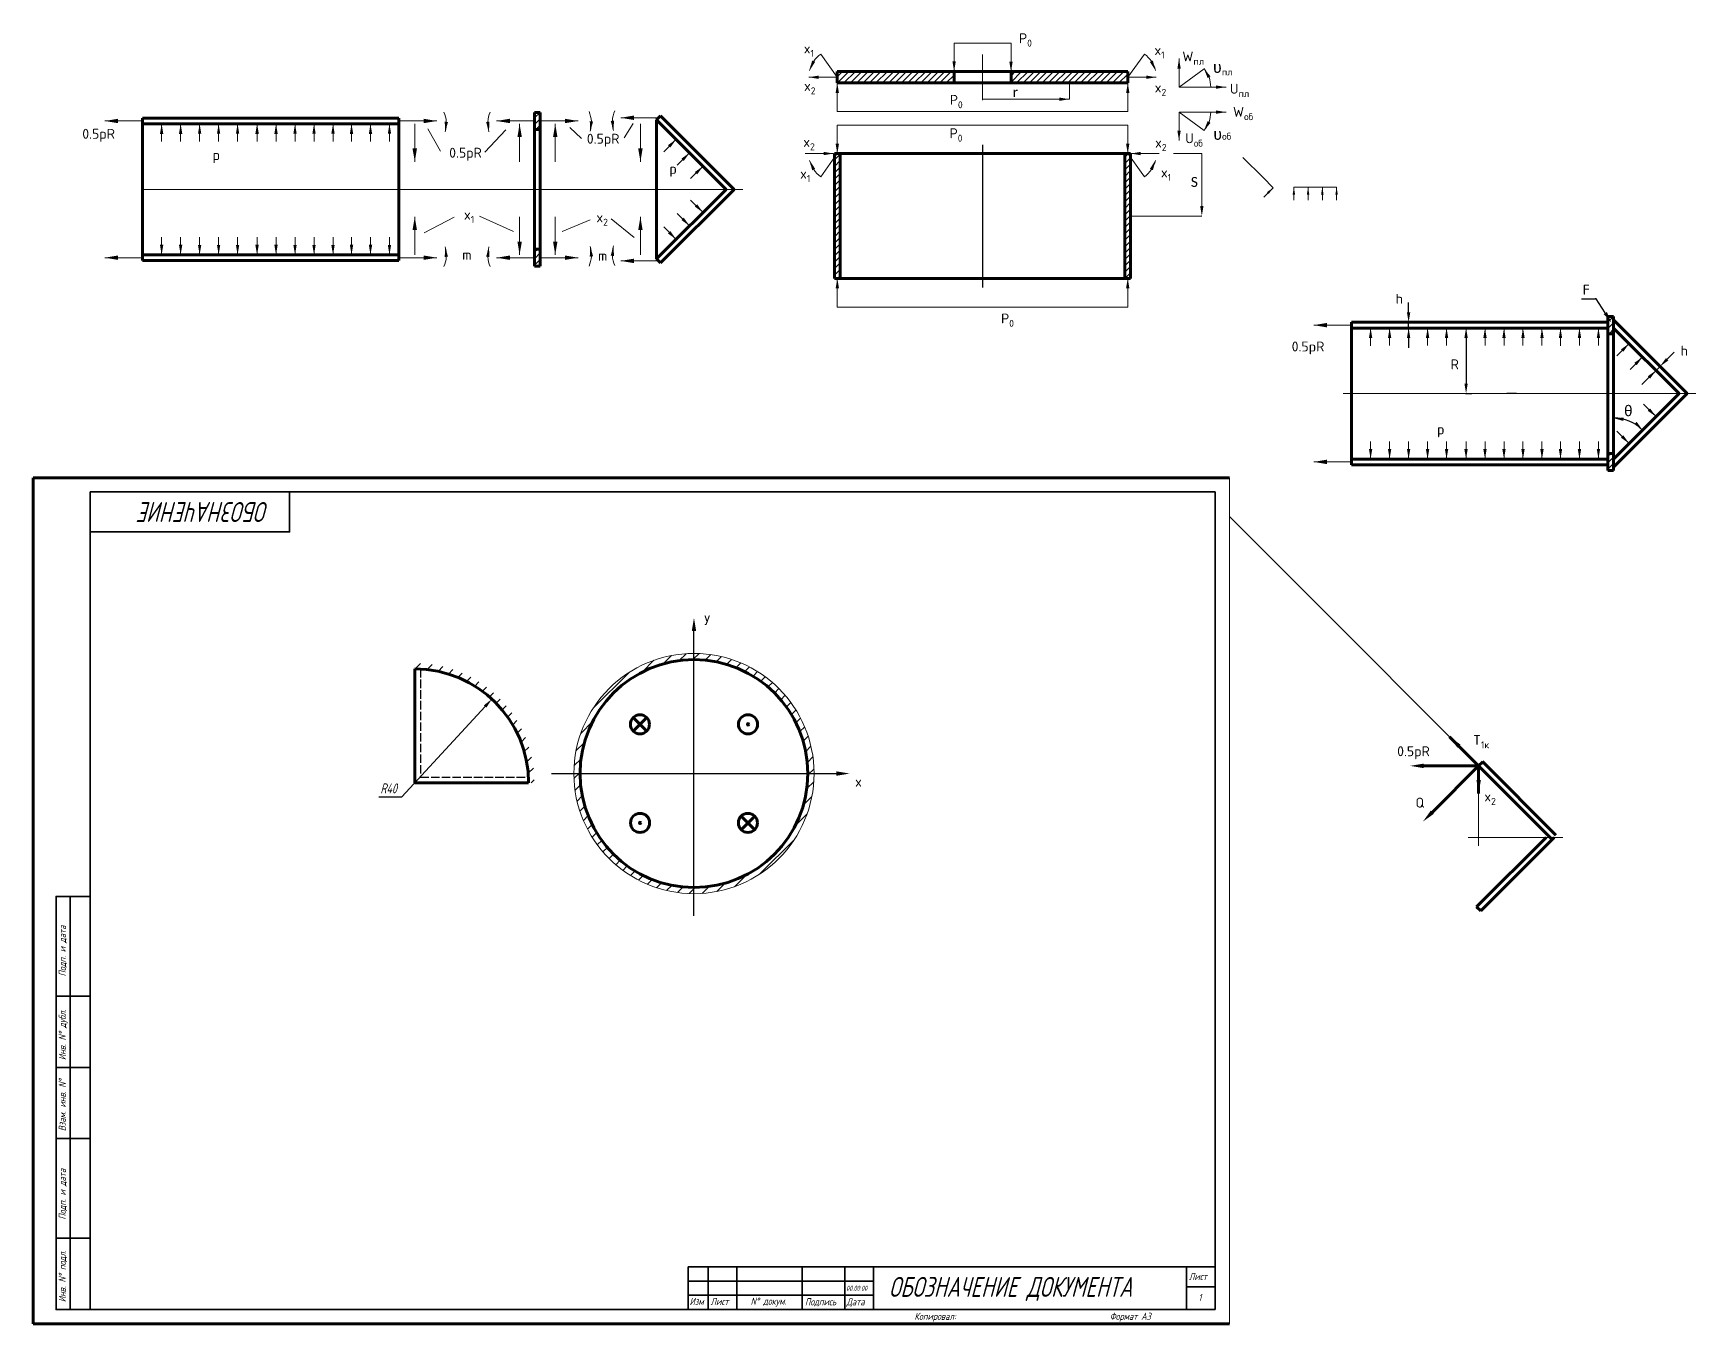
# Model space of a CAD drawing. Header units: millimetres. Extents: x 1868 to 5118, y -759 to 1050.
# Drawn here: x 4534 to 5118, y 572 to 1025 of the extents above; entities that cross this region are included whole.
import ezdxf

# ---------------------------------------------------------------- set-up
doc = ezdxf.new("R2010")
doc.units = ezdxf.units.MM
doc.linetypes.add('AM_ISO02W050x2', pattern=[3.75, 3, -0.75])
for name, color, linetype, lineweight in [('Контурные', 5, 'Continuous', 70), ('Размеры', 76, 'Continuous', 25), ('рамка', 5, 'Continuous', 35), ('текст', 6, 'Continuous', 18), ('тонкие', 1, 'Continuous', 5), ('Штриховка', 6, 'Continuous', 25)]:
    doc.layers.add(name, color=color, linetype=linetype, lineweight=lineweight)
doc.layers.add('лист', color=2, linetype='Continuous', lineweight=0, plot=False)
doc.styles.add("1'8k", font='romans.shx', dxfattribs={"width": 0.7, "oblique": 15, "height": 1.8})
doc.styles.add("2'5k", font='romans.shx', dxfattribs={"width": 0.7, "oblique": 15, "height": 2.5})
doc.styles.add("3'5k", font='romans.shx', dxfattribs={"width": 0.7, "oblique": 15, "height": 3.5})
doc.styles.add('7k', font='romans.shx', dxfattribs={"width": 0.7, "oblique": 15, "height": 7})
doc.styles.add('ГОСТ', font='isocpeur.ttf')
doc.dimstyles.new('Копия STANDARD', dxfattribs={"dimtxt": 3.5, "dimasz": 3.5, "dimexe": 2, "dimexo": 0, "dimgap": 1.2, "dimtad": 1, "dimtoh": 1, "dimdec": 0, "dimzin": 1, "dimtxsty": "3'5k", "dimcen": -3.5, "dimadec": 0, "dimazin": 0, "dimtm": 1e-09, "dimtfac": 1, "dimtdec": 0, "dimtmove": 1, "dimatfit": 3, "dimfxl": 2, "dimtolj": 2, "dimarcsym": 0})

# ---------------------------------------------------------------- blocks, each defined once
blk = doc.blocks.new('*D120')
at = {"layer": 'Defpoints', "color": 0, "transparency": 16777216}
for p in [(4695.22, 791.65), (4668.12, 762.24)]:
    blk.add_point(p, dxfattribs=at)
at = {"layer": 'Размеры', "color": 0, "lineweight": -2, "transparency": 16777216}
for p, q in [((4663.62, 757.36), (4692.85, 789.08)), ((4655.48, 757.36), (4663.62, 757.36))]:
    blk.add_line(p, q, dxfattribs=at)
at = {"layer": 'Размеры', "color": 0, "transparency": 16777216}
blk.add_solid([(4692.42, 789.48), (4693.28, 788.68), (4695.22, 791.65)], dxfattribs=at)
at = {"layer": 'Размеры', "color": 0, "transparency": 16777216, "insert": (4658.95, 760.31), "char_height": 3.5, "attachment_point": 5, "style": "3'5k"}
blk.add_mtext('\\A2;R40', dxfattribs=at)

msp = doc.modelspace()

# ---------------------------------------------------------------- hatches: boundary and pattern name
at = {"layer": 'тонкие'}
h = msp.add_hatch(dxfattribs=at)
h.set_pattern_fill('ANSI31', color=5)
h.paths.add_polyline_path([(4724.01, 765.52, 1), (4808.36, 765.52, 1)])
h.paths.add_polyline_path([(4806.18, 765.52, -1), (4726.18, 765.52, -1)], flags=16)
at = {"layer": 'Штриховка'}
h = msp.add_hatch(dxfattribs=at)
h.set_pattern_fill('ANSI31', color=5, scale=0.5)
h.set_pattern_definition([(45, (0, -10), (-1.122532, 1.122532), [])])
h.paths.add_polyline_path([(4857.5, 1007.96), (4857.5, 1011.96), (4816.5, 1011.96), (4816.5, 1007.96)])
h.paths.add_polyline_path([(4918.5, 1007.96), (4918.5, 1011.96), (4877.5, 1011.96), (4877.5, 1007.96)])
h = msp.add_hatch(dxfattribs=at)
h.set_pattern_fill('ANSI31', color=5, scale=0.5)
h.set_pattern_definition([(45, (34.7463, 235.5825), (-1.12253173, 1.12253173), [])])
h.paths.add_polyline_path([(4712.21, 997.61), (4710.21, 997.61), (4710.21, 991.61), (4712.21, 991.61)])
h.paths.add_polyline_path([(4712.21, 949.61), (4710.21, 949.61), (4710.21, 947.61), (4710.21, 943.61), (4712.21, 943.61)])
h = msp.add_hatch(dxfattribs=at)
h.set_pattern_fill('ANSI31', color=5, scale=0.5)
h.paths.add_polyline_path([(4817.5, 983.18), (4815.5, 983.18), (4815.5, 939.27), (4817.5, 939.27)])
h.paths.add_polyline_path([(4919.5, 983.18), (4917.5, 983.18), (4917.5, 939.27), (4919.5, 939.27)])
h = msp.add_hatch(dxfattribs=at)
h.set_pattern_fill('ANSI31', color=5, scale=0.5)
h.set_pattern_definition([(45, (411.6451, 163.8983), (-1.12253173, 1.12253173), [])])
h.paths.add_polyline_path([(5089.11, 925.93), (5087.11, 925.93), (5087.11, 919.93), (5089.11, 919.93)])
h.paths.add_polyline_path([(5089.11, 877.93), (5087.11, 877.93), (5087.11, 875.93), (5087.11, 871.93), (5089.11, 871.93)])
h = msp.add_hatch(dxfattribs=at)
h.set_pattern_fill('ANSI31', color=5)
h.paths.add_polyline_path([(4668.12, 804.24), (4668.12, 802.24, -0.414214), (4708.12, 762.24), (4710.12, 762.24, 0.414214)])

# ---------------------------------------------------------------- linework, layer by layer
at = {"layer": 'Контурные', "color": 5}
for p, q in [((4816.5, 1011.96), (4857.5, 1011.96)), ((4816.5, 1007.96), (4816.5, 1011.96)), ((4857.5, 1011.96), (4857.5, 1007.96)), ((4857.5, 1011.96), (4877.5, 1011.96)), ((4877.5, 1011.96), (4918.5, 1011.96)), ((4877.5, 1011.96), (4877.5, 1007.96)), ((4918.5, 1007.96), (4918.5, 1011.96)), ((4816.5, 1007.96), (4857.5, 1007.96)), ((4857.5, 1007.96), (4877.5, 1007.96)), ((4877.5, 1007.96), (4918.5, 1007.96)), ((4662.59, 995.61), (4572.59, 995.61)), ((4572.59, 995.61), (4572.59, 945.61)), ((4592.59, 993.61), (4572.59, 993.61)), ((4662.59, 993.61), (4592.59, 993.61)), ((4662.59, 995.61), (4662.59, 945.61)), ((4710.21, 945.61), (4710.21, 997.61)), ((4710.21, 997.61), (4712.21, 997.61)), ((4710.21, 995.61), (4710.21, 943.61)), ((4710.21, 993.61), (4710.21, 991.61)), ((4712.21, 991.61), (4712.21, 997.61)), ((4754.48, 996.44), (4753.07, 995.03)), ((4777.48, 970.61), (4753.07, 995.03)), ((4753.07, 995.03), (4753.07, 946.2)), ((4754.48, 996.44), (4780.31, 970.61)), ((4710.21, 991.61), (4712.21, 991.61)), ((4712.21, 949.61), (4712.21, 991.61)), ((4815.5, 983.18), (4815.5, 939.27)), ((4815.5, 983.18), (4919.5, 983.18)), ((4817.5, 939.27), (4817.5, 983.18)), ((4917.5, 983.18), (4917.5, 939.27)), ((4919.5, 983.18), (4919.5, 939.27)), ((4777.48, 970.61), (4753.07, 946.2)), ((4754.48, 944.79), (4780.31, 970.61)), ((4592.59, 947.61), (4572.59, 947.61)), ((4662.59, 947.61), (4592.59, 947.61)), ((4662.59, 947.61), (4592.59, 947.61)), ((4710.21, 945.61), (4710.21, 950.61)), ((4710.21, 947.61), (4710.21, 949.61)), ((4710.21, 949.61), (4712.21, 949.61)), ((4712.21, 949.61), (4712.21, 943.61)), ((4754.48, 944.79), (4753.07, 946.2)), ((4662.59, 945.61), (4572.59, 945.61)), ((4592.59, 945.61), (4662.59, 945.61)), ((4710.21, 943.61), (4712.21, 943.61)), ((4815.5, 939.27), (4919.5, 939.27)), ((5017.11, 923.93), (4997.11, 923.93)), ((4997.11, 923.93), (4997.11, 873.93)), ((5087.11, 923.93), (5017.11, 923.93)), ((5087.11, 873.93), (5087.11, 925.93)), ((5087.11, 925.93), (5089.11, 925.93)), ((5087.11, 923.93), (5087.11, 871.93)), ((5089.11, 919.93), (5089.11, 925.93)), ((5089.11, 924.76), (5114.94, 898.93)), ((5017.11, 921.93), (4997.11, 921.93)), ((5087.11, 921.93), (5017.11, 921.93)), ((5087.11, 921.93), (5087.11, 919.93)), ((5087.11, 919.93), (5089.11, 919.93)), ((5112.11, 898.93), (5089.11, 921.93)), ((5089.11, 877.93), (5089.11, 919.93)), ((5089.11, 873.1), (5114.94, 898.93)), ((5112.11, 898.93), (5089.11, 875.93)), ((5017.11, 875.93), (4997.11, 875.93)), ((5087.11, 875.93), (5017.11, 875.93)), ((5087.11, 875.93), (5017.11, 875.93)), ((5087.11, 873.93), (5087.11, 878.93)), ((5087.11, 875.93), (5087.11, 877.93)), ((5087.11, 877.93), (5089.11, 877.93)), ((5089.11, 877.93), (5089.11, 871.93)), ((4997.11, 873.93), (5017.11, 873.93)), ((5017.11, 873.93), (5087.11, 873.93)), ((5087.11, 873.93), (5017.11, 873.93)), ((5087.11, 871.93), (5089.11, 871.93)), ((4534.17, 869.37), (4954.17, 869.37)), ((4534.17, 869.37), (4534.17, 572.37)), ((4668.12, 802.24), (4668.12, 762.24)), ((4749.58, 780.43), (4744.83, 785.17)), ((4744.83, 780.43), (4749.58, 785.17)), ((5031.48, 778.45), (5041.71, 768.22)), ((5041.71, 768.22), (5022.38, 768.22)), ((5041.71, 768.22), (5025.45, 751.96)), ((5041.71, 768.22), (5043.12, 769.63)), ((5041.71, 768.22), (5041.71, 758.55)), ((5041.71, 768.22), (5067.54, 742.39)), ((5043.02, 769.73), (5068.85, 743.9)), ((4668.12, 762.24), (4708.12, 762.24)), ((4787.49, 745.82), (4782.75, 750.56)), ((4782.75, 745.82), (4787.49, 750.56)), ((5065.42, 743.1), (5041, 718.69)), ((5042.42, 717.27), (5068.25, 743.1)), ((5042.42, 717.27), (5041, 718.69)), ((4954.17, 572.37), (4534.17, 572.37))]:
    msp.add_line(p, q, dxfattribs=at)
for centre, radius in [((4766.18, 765.52), 40), ((4747.21, 782.8), 3.36), ((4785.16, 782.8), 3.36), ((4785.16, 782.8), 0.238), ((4747.25, 748.19), 3.36), ((4747.25, 748.19), 0.238), ((4785.12, 748.19), 3.36)]:
    msp.add_circle(centre, radius, dxfattribs=at)
for centre in [(4668.12, 762.24), (4766.18, 765.52)]:
    msp.add_arc(centre, 40, 0, 90, dxfattribs=at)
at = {"layer": 'лист'}
msp.add_lwpolyline([(4954.17, 572.37), (4954.17, 869.37), (4954.17, 869.37), (4954.17, 572.37)], close=True, dxfattribs=at)
at = {"layer": 'Размеры', "color": 5}
for p, q in [((4592.59, 995.61), (4590.59, 995.61)), ((4592.59, 993.61), (4590.59, 993.61)), ((4602.41, 995.61), (4599.74, 995.61)), ((4602.41, 993.61), (4599.74, 993.61)), ((4612.59, 993.61), (4614.78, 993.61)), ((4630.42, 993.61), (4627.1, 993.61)), ((4770.77, 980.15), (4769.36, 981.57)), ((4769.36, 978.74), (4767.94, 980.15)), ((5017.11, 927.43), (5017.11, 930.93)), ((5017.11, 923.93), (5015.11, 923.93)), ((5017.11, 921.93), (5017.11, 923.93)), ((5017.11, 921.93), (5017.11, 923.93)), ((5026.93, 923.93), (5024.26, 923.93)), ((5017.11, 921.93), (5015.11, 921.93)), ((5017.11, 918.43), (5017.11, 914.93)), ((5026.93, 921.93), (5024.26, 921.93)), ((5037.11, 921.93), (5039.3, 921.93)), ((5037.3, 918.43), (5037.3, 902.43)), ((5054.94, 921.93), (5051.62, 921.93)), ((5107.88, 910.94), (5110.35, 913.42)), ((5103.99, 907.05), (5102.57, 908.47)), ((5105.4, 908.47), (5103.99, 909.88)), ((5103.99, 907.05), (5105.4, 908.47)), ((5103.99, 907.05), (5105.4, 908.47)), ((5101.51, 904.58), (5099.04, 902.1)), ((5037.11, 898.93), (5039.3, 898.93)), ((5054.94, 898.93), (5051.62, 898.93))]:
    msp.add_line(p, q, dxfattribs=at)
at = {"layer": 'Размеры', "color": 5, "linetype": 'ByBlock', "lineweight": -2}
msp.add_line((5083.01, 932.19), (5082.65, 932.19), dxfattribs=at)
for points in [[(5077.84, 932.19), (5082.65, 932.19)], [(5086.17, 927.2), (5083.01, 932.19)]]:
    msp.add_lwpolyline(points, dxfattribs=at)
at = {"layer": 'Размеры', "color": 5}
msp.add_arc((5089.11, 875.93), 14.37, 45, 90, dxfattribs=at)
for points in [[(4592.01, 990.11), (4593.18, 990.11), (4592.59, 993.61)], [(4612.2, 990.11), (4613.37, 990.11), (4612.78, 993.61)], [(4766.47, 976.68), (4767.3, 975.85), (4769.36, 978.74)], [(5016.53, 927.43), (5017.69, 927.43), (5017.11, 923.93)], [(5086.73, 927.56), (5088.31, 923.82), (5085.6, 926.85)], [(5016.53, 918.43), (5017.69, 918.43), (5017.11, 921.93)], [(5036.72, 918.43), (5037.88, 918.43), (5037.3, 921.93)], [(5107.46, 911.35), (5108.29, 910.53), (5105.4, 908.47)], [(5101.1, 904.99), (5101.92, 904.17), (5103.99, 907.05)], [(5036.72, 902.43), (5037.88, 902.43), (5037.3, 898.93)], [(5092.66, 890.45), (5092.51, 889.3), (5089.11, 890.3)]]:
    msp.add_solid(points, dxfattribs=at)
at = {"layer": 'рамка'}
for p, q in [((4949.17, 864.37), (4554.17, 864.37)), ((4554.17, 577.37), (4554.17, 864.37)), ((4949.17, 577.37), (4949.17, 864.37)), ((4554.17, 632.37), (4554.17, 577.37)), ((4949.17, 592.37), (4764.17, 592.37)), ((4764.17, 592.37), (4764.17, 577.37)), ((4771.17, 577.37), (4771.17, 592.37)), ((4781.17, 577.37), (4781.17, 592.37)), ((4804.17, 577.37), (4804.17, 592.37)), ((4819.17, 577.37), (4819.17, 592.37)), ((4939.17, 577.37), (4939.17, 592.37)), ((4949.17, 592.37), (4949.17, 577.37)), ((4829.17, 587.37), (4764.17, 587.37)), ((4939.17, 585.37), (4949.17, 585.37)), ((4829.17, 582.37), (4764.17, 582.37)), ((4949.17, 577.37), (4554.17, 577.37)), ((4764.17, 577.37), (4949.17, 577.37)), ((4949.17, 577.37), (4764.17, 577.37))]:
    msp.add_line(p, q, dxfattribs=at)
for points in [[(4554.17, 850.37), (4624.17, 850.37), (4624.17, 864.37), (4554.17, 864.37)], [(4547.17, 687.37), (4542.17, 687.37), (4542.17, 722.37), (4547.17, 722.37)], [(4554.17, 687.37), (4547.17, 687.37), (4547.17, 722.37), (4554.17, 722.37)], [(4547.17, 662.37), (4542.17, 662.37), (4542.17, 687.37), (4547.17, 687.37)], [(4554.17, 662.37), (4547.17, 662.37), (4547.17, 687.37), (4554.17, 687.37)], [(4547.17, 637.37), (4542.17, 637.37), (4542.17, 662.37), (4547.17, 662.37)], [(4554.17, 637.37), (4547.17, 637.37), (4547.17, 662.37), (4554.17, 662.37)], [(4547.17, 602.37), (4542.17, 602.37), (4542.17, 637.37), (4547.17, 637.37)], [(4554.17, 602.37), (4547.17, 602.37), (4547.17, 637.37), (4554.17, 637.37)], [(4547.17, 577.37), (4542.17, 577.37), (4542.17, 602.37), (4547.17, 602.37)], [(4554.17, 577.37), (4547.17, 577.37), (4547.17, 602.37), (4554.17, 602.37)], [(4939.17, 577.37), (4829.17, 577.37), (4829.17, 592.37), (4939.17, 592.37)]]:
    msp.add_lwpolyline(points, close=True, dxfattribs=at)
at = {"layer": 'тонкие', "color": 5}
for p, q in [((4857.5, 1021.96), (4857.5, 1011.96)), ((4857.5, 1021.96), (4877.5, 1021.96)), ((4877.5, 1021.96), (4877.5, 1011.96)), ((4816.5, 1009.96), (4810.68, 1018.09)), ((4867.5, 1001.96), (4867.5, 1017.96)), ((4918.5, 1009.96), (4924.32, 1018.09)), ((4936.5, 1006.5), (4936.5, 1016.5)), ((4816.5, 1009.96), (4806.5, 1009.96)), ((4918.5, 1009.96), (4928.5, 1009.96)), ((4936.5, 1006.5), (4945.32, 1012.93)), ((4816.5, 997.96), (4816.5, 1007.96)), ((4898, 1007.96), (4898, 1002.24)), ((4918.5, 997.96), (4918.5, 1007.96)), ((4936.5, 1006.5), (4953, 1006.5)), ((4898, 1002.24), (4867.5, 1002.24)), ((4572.59, 994.61), (4559.26, 994.61)), ((4572.59, 995.61), (4572.59, 993.61)), ((4572.59, 993.61), (4572.59, 947.61)), ((4572.59, 993.61), (4585.93, 993.61)), ((4579.26, 987.41), (4579.26, 993.61)), ((4585.93, 993.61), (4599.26, 993.61)), ((4585.93, 987.42), (4585.93, 993.61)), ((4592.59, 987.46), (4592.59, 993.61)), ((4599.26, 993.61), (4612.59, 993.61)), ((4599.26, 987.46), (4599.26, 993.61)), ((4599.26, 993.61), (4612.59, 993.61)), ((4605.93, 987.46), (4605.93, 993.61)), ((4606.09, 993.61), (4619.43, 993.61)), ((4612.59, 993.61), (4625.93, 993.61)), ((4612.76, 987.41), (4612.76, 993.61)), ((4619.43, 987.42), (4619.43, 993.61)), ((4625.93, 993.61), (4639.26, 993.61)), ((4625.93, 993.61), (4639.26, 993.61)), ((4626.09, 987.46), (4626.09, 993.61)), ((4632.76, 987.46), (4632.76, 993.61)), ((4639.26, 993.61), (4652.59, 993.61)), ((4639.26, 993.61), (4652.59, 993.61)), ((4639.43, 987.46), (4639.43, 993.61)), ((4645.93, 987.41), (4645.93, 993.61)), ((4652.59, 987.42), (4652.59, 993.61)), ((4659.26, 987.46), (4659.26, 993.61)), ((4662.59, 994.61), (4675.93, 994.61)), ((4668.14, 993.61), (4668.14, 980.28)), ((4710.21, 994.61), (4696.88, 994.61)), ((4704.95, 980.28), (4704.95, 993.61)), ((4712.21, 994.61), (4725.55, 994.61)), ((4717.47, 980.28), (4717.47, 993.61)), ((4753.78, 995.73), (4740.44, 995.73)), ((4741.68, 988.74), (4744.77, 993.68)), ((4747.38, 993.61), (4747.38, 980.28)), ((4816.5, 997.96), (4918.5, 997.96)), ((4816.5, 993.18), (4816.5, 983.18)), ((4918.5, 993.18), (4816.5, 993.18)), ((4918.5, 993.18), (4918.5, 983.18)), ((4936.5, 997.73), (4953, 997.73)), ((4936.5, 997.73), (4936.5, 987.73)), ((4936.5, 997.73), (4945.32, 991.3)), ((4677.19, 984), (4672.76, 991.82)), ((4692.74, 983.69), (4700.06, 991.52)), ((4722.62, 992.34), (4726.74, 988.43)), ((4755.58, 983.81), (4759.93, 988.17)), ((4760.29, 979.1), (4764.64, 983.45)), ((4805.17, 983.18), (4815.17, 983.18)), ((4816.5, 983.18), (4810.68, 975.05)), ((4918.5, 983.18), (4924.32, 975.05)), ((4929.5, 983.18), (4919.5, 983.18)), ((4934.5, 983.18), (4944.5, 983.18)), ((4944.5, 983.18), (4942.5, 983.18)), ((4944.5, 983.18), (4944.5, 964.73)), ((4966.02, 974.72), (4958.95, 981.79)), ((4765, 974.38), (4769.36, 978.74)), ((4783.31, 970.61), (4572.59, 970.61)), ((4969.56, 971.18), (4966.02, 974.72)), ((4966.29, 967.92), (4969.56, 971.18)), ((4976.82, 966.77), (4976.82, 971.39)), ((4986.82, 971.39), (4976.82, 971.39)), ((4981.82, 966.77), (4981.82, 971.39)), ((4986.82, 966.77), (4986.82, 971.39)), ((4991.82, 971.39), (4986.82, 971.39)), ((4991.82, 966.77), (4991.82, 971.39)), ((4765, 966.84), (4769.36, 962.49)), ((4668.14, 947.61), (4668.14, 960.95)), ((4682.03, 960.84), (4671.42, 955.38)), ((4690.89, 961.25), (4702.84, 955.79)), ((4704.95, 960.95), (4704.95, 947.61)), ((4717.47, 960.95), (4717.47, 947.61)), ((4729.73, 959.91), (4719.94, 955.79)), ((4737.14, 960.22), (4745.18, 953.73)), ((4747.38, 947.61), (4747.38, 960.95)), ((4755.58, 957.42), (4759.93, 953.06)), ((4760.29, 962.13), (4764.64, 957.78)), ((4919.5, 961.23), (4944.5, 961.23)), ((4944.5, 961.23), (4942.5, 961.23)), ((4579.26, 953.81), (4579.26, 947.61)), ((4585.93, 953.8), (4585.93, 947.61)), ((4592.59, 953.77), (4592.59, 947.61)), ((4599.26, 953.77), (4599.26, 947.61)), ((4605.93, 953.77), (4605.93, 947.61)), ((4612.76, 953.81), (4612.76, 947.61)), ((4619.43, 953.8), (4619.43, 947.61)), ((4626.09, 953.77), (4626.09, 947.61)), ((4632.76, 953.77), (4632.76, 947.61)), ((4639.43, 953.77), (4639.43, 947.61)), ((4645.93, 953.81), (4645.93, 947.61)), ((4652.59, 953.8), (4652.59, 947.61)), ((4659.26, 953.77), (4659.26, 947.61)), ((4572.59, 946.61), (4559.26, 946.61)), ((4572.59, 947.61), (4572.59, 945.61)), ((4662.59, 946.61), (4675.93, 946.61)), ((4710.21, 946.61), (4696.88, 946.61)), ((4712.21, 946.61), (4725.55, 946.61)), ((4753.78, 945.49), (4740.44, 945.49)), ((4816.5, 929.27), (4816.5, 939.27)), ((4918.5, 929.27), (4918.5, 939.27)), ((4918.5, 929.27), (4816.5, 929.27)), ((4997.11, 922.93), (4983.78, 922.93)), ((4997.11, 923.93), (4997.11, 921.93)), ((4997.11, 921.93), (4997.11, 875.93)), ((4997.11, 921.93), (5010.44, 921.93)), ((5003.78, 915.73), (5003.78, 921.93)), ((5010.44, 921.93), (5023.78, 921.93)), ((5010.44, 915.74), (5010.44, 921.93)), ((5017.11, 915.77), (5017.11, 921.93)), ((5023.78, 921.93), (5037.11, 921.93)), ((5023.78, 915.77), (5023.78, 921.93)), ((5023.78, 921.93), (5037.11, 921.93)), ((5030.44, 915.77), (5030.44, 921.93)), ((5030.61, 921.93), (5043.94, 921.93)), ((5037.11, 921.93), (5050.44, 921.93)), ((5037.28, 915.73), (5037.28, 921.93)), ((5043.94, 915.74), (5043.94, 921.93)), ((5050.44, 921.93), (5063.78, 921.93)), ((5050.44, 921.93), (5063.78, 921.93)), ((5050.61, 915.77), (5050.61, 921.93)), ((5057.28, 915.77), (5057.28, 921.93)), ((5063.78, 921.93), (5077.11, 921.93)), ((5063.78, 921.93), (5077.11, 921.93)), ((5063.94, 915.77), (5063.94, 921.93)), ((5070.44, 915.73), (5070.44, 921.93)), ((5077.11, 915.74), (5077.11, 921.93)), ((5083.78, 915.77), (5083.78, 921.93)), ((5089.11, 921.93), (5090.05, 920.99)), ((5090.2, 912.13), (5094.56, 916.48)), ((5094.92, 907.41), (5099.27, 911.77)), ((5099.63, 902.7), (5103.99, 907.05)), ((5117.94, 898.93), (4994.11, 898.93)), ((5099.63, 895.16), (5103.99, 890.81)), ((5003.78, 882.13), (5003.78, 875.93)), ((5010.44, 882.12), (5010.44, 875.93)), ((5017.11, 882.09), (5017.11, 875.93)), ((5023.78, 882.09), (5023.78, 875.93)), ((5030.44, 882.09), (5030.44, 875.93)), ((5037.28, 882.13), (5037.28, 875.93)), ((5043.94, 882.12), (5043.94, 875.93)), ((5050.61, 882.09), (5050.61, 875.93)), ((5057.28, 882.09), (5057.28, 875.93)), ((5063.94, 882.09), (5063.94, 875.93)), ((5070.44, 882.13), (5070.44, 875.93)), ((5077.11, 882.12), (5077.11, 875.93)), ((5083.78, 882.09), (5083.78, 875.93)), ((5090.2, 885.73), (5094.56, 881.38)), ((4997.11, 875.93), (4997.11, 873.93)), ((4997.11, 874.93), (4983.78, 874.93)), ((4954.17, 855.76), (5067.54, 742.39)), ((5041.71, 758.55), (5041.71, 740.11)), ((5071.25, 743.1), (5038, 743.1))]:
    msp.add_line(p, q, dxfattribs=at)
msp.add_circle((4766.18, 765.52), 42.18, dxfattribs=at)
for centre, start, end in [((4816.5, 1009.96), 125.60952, 166.05966), ((4918.5, 1009.96), 13.94034, 54.39048), ((4937.63, 1006.53), 359.81663, 40.26677), ((4669.23, 993.71), 343.32839, 23.77853), ((4703.78, 993.71), 156.22147, 196.67161), ((4720.17, 993.88), 343.32839, 23.77853), ((4747.51, 994.09), 156.22147, 196.67161), ((4937.63, 997.69), 319.73323, 0.18337), ((4816.5, 983.18), 193.94034, 234.39048), ((4918.5, 983.18), 305.60952, 346.05966), ((4669.23, 947.51), 336.22147, 16.67161), ((4703.78, 947.51), 163.32839, 203.77853), ((4720.17, 947.68), 336.22147, 16.67161), ((4747.51, 947.89), 163.32839, 203.77853)]:
    msp.add_arc(centre, 10, start, end, dxfattribs=at)
for points in [[(4807.66, 1015.81), (4808.73, 1015.34), (4806.79, 1012.37)], [(4927.33, 1015.81), (4926.27, 1015.34), (4928.2, 1012.37)], [(4937.09, 1013), (4935.92, 1013), (4936.5, 1016.5)], [(4810, 1009.38), (4810, 1010.55), (4806.5, 1009.96)], [(4858.1, 1015.56), (4856.93, 1015.56), (4857.52, 1012.06)], [(4876.91, 1015.46), (4878.08, 1015.46), (4877.5, 1011.96)], [(4925, 1010.55), (4925, 1009.38), (4928.5, 1009.96)], [(4947.55, 1010.28), (4946.54, 1009.69), (4945.26, 1013)], [(4815.92, 1004.46), (4817.08, 1004.46), (4816.5, 1007.96)], [(4919.08, 1004.46), (4917.92, 1004.46), (4918.5, 1007.96)], [(4949.5, 1007.08), (4949.5, 1005.92), (4953, 1006.5)], [(4894.5, 1001.66), (4894.5, 1002.83), (4898, 1002.24)], [(4949.5, 998.31), (4949.5, 997.14), (4953, 997.73)], [(4563.93, 993.84), (4563.93, 995.39), (4559.26, 994.61)], [(4579.85, 990.09), (4578.67, 990.09), (4579.26, 993.61)], [(4586.51, 990.09), (4585.34, 990.09), (4585.93, 993.61)], [(4593.18, 990.11), (4592.01, 990.11), (4592.59, 993.61)], [(4599.84, 990.11), (4598.68, 990.11), (4599.26, 993.61)], [(4606.51, 990.11), (4605.34, 990.11), (4605.93, 993.61)], [(4613.35, 990.09), (4612.17, 990.09), (4612.76, 993.61)], [(4620.01, 990.09), (4618.84, 990.09), (4619.43, 993.61)], [(4626.68, 990.11), (4625.51, 990.11), (4626.09, 993.61)], [(4633.34, 990.11), (4632.18, 990.11), (4632.76, 993.61)], [(4640.01, 990.11), (4638.84, 990.11), (4639.43, 993.61)], [(4646.51, 990.09), (4645.34, 990.09), (4645.93, 993.61)], [(4653.18, 990.09), (4652.01, 990.09), (4652.59, 993.61)], [(4659.84, 990.11), (4658.68, 990.11), (4659.26, 993.61)], [(4671.26, 993.84), (4671.26, 995.39), (4675.93, 994.61)], [(4679.81, 994.25), (4678.66, 994.39), (4678.81, 990.84)], [(4693.19, 994.25), (4694.35, 994.39), (4694.2, 990.84)], [(4701.55, 993.84), (4701.55, 995.39), (4696.88, 994.61)], [(4705.73, 988.95), (4704.18, 988.95), (4704.95, 993.61)], [(4716.69, 988.95), (4718.25, 988.95), (4717.47, 993.61)], [(4720.88, 993.84), (4720.88, 995.39), (4725.55, 994.61)], [(4730.75, 994.41), (4729.59, 994.55), (4729.75, 991.01)], [(4736.93, 994.62), (4738.09, 994.76), (4737.93, 991.22)], [(4745.11, 994.96), (4745.11, 996.51), (4740.44, 995.73)], [(4947.55, 993.95), (4946.54, 994.54), (4945.26, 991.23)], [(4757.87, 985.28), (4757.04, 986.1), (4759.93, 988.17)], [(4817.1, 986.59), (4815.93, 986.59), (4816.51, 983.09)], [(4917.9, 986.6), (4919.07, 986.6), (4918.48, 983.1)], [(4937.09, 991.23), (4935.92, 991.23), (4936.5, 987.73)], [(4667.36, 984.95), (4668.92, 984.95), (4668.14, 980.28)], [(4746.6, 984.95), (4748.16, 984.95), (4747.38, 980.28)], [(4762.58, 980.56), (4761.76, 981.39), (4764.64, 983.45)], [(4807.66, 977.33), (4808.73, 977.8), (4806.79, 980.77)], [(4811.67, 983.76), (4811.67, 982.6), (4815.17, 983.18)], [(4923, 982.6), (4923, 983.76), (4919.5, 983.18)], [(4927.33, 977.33), (4926.26, 977.8), (4928.2, 980.77)], [(4767.3, 975.85), (4766.47, 976.68), (4769.36, 978.74)], [(4968.01, 969.02), (4967.39, 969.63), (4969.56, 971.18)], [(4977.26, 968.76), (4976.38, 968.76), (4976.82, 971.39)], [(4982.26, 968.76), (4981.38, 968.76), (4981.82, 971.39)], [(4987.26, 968.76), (4986.38, 968.76), (4986.82, 971.39)], [(4992.26, 968.76), (4991.38, 968.76), (4991.82, 971.39)], [(4767.3, 965.38), (4766.47, 964.55), (4769.36, 962.49)], [(4943.92, 964.73), (4945.08, 964.73), (4944.5, 961.23)], [(4668.92, 956.28), (4667.36, 956.28), (4668.14, 960.95)], [(4748.16, 956.28), (4746.6, 956.28), (4747.38, 960.95)], [(4762.58, 960.66), (4761.76, 959.84), (4764.64, 957.78)], [(4704.18, 952.28), (4705.73, 952.28), (4704.95, 947.61)], [(4718.25, 952.28), (4716.69, 952.28), (4717.47, 947.61)], [(4757.87, 955.95), (4757.04, 955.12), (4759.93, 953.06)], [(4563.93, 945.84), (4563.93, 947.39), (4559.26, 946.61)], [(4579.85, 951.14), (4578.67, 951.14), (4579.26, 947.61)], [(4586.51, 951.13), (4585.34, 951.13), (4585.93, 947.61)], [(4593.18, 951.11), (4592.01, 951.11), (4592.59, 947.61)], [(4599.84, 951.11), (4598.68, 951.11), (4599.26, 947.61)], [(4606.51, 951.11), (4605.34, 951.11), (4605.93, 947.61)], [(4613.35, 951.14), (4612.17, 951.14), (4612.76, 947.61)], [(4620.01, 951.13), (4618.84, 951.13), (4619.43, 947.61)], [(4626.68, 951.11), (4625.51, 951.11), (4626.09, 947.61)], [(4633.34, 951.11), (4632.18, 951.11), (4632.76, 947.61)], [(4640.01, 951.11), (4638.84, 951.11), (4639.43, 947.61)], [(4646.51, 951.14), (4645.34, 951.14), (4645.93, 947.61)], [(4653.18, 951.13), (4652.01, 951.13), (4652.59, 947.61)], [(4659.84, 951.11), (4658.68, 951.11), (4659.26, 947.61)], [(4671.26, 945.84), (4671.26, 947.39), (4675.93, 946.61)], [(4679.81, 946.98), (4678.66, 946.84), (4678.81, 950.38)], [(4693.19, 946.98), (4694.35, 946.84), (4694.2, 950.38)], [(4701.55, 945.84), (4701.55, 947.39), (4696.88, 946.61)], [(4720.88, 945.84), (4720.88, 947.39), (4725.55, 946.61)], [(4730.75, 947.14), (4729.59, 947), (4729.75, 950.55)], [(4736.93, 947.35), (4738.09, 947.21), (4737.93, 950.76)], [(4745.11, 944.71), (4745.11, 946.27), (4740.44, 945.49)], [(4817.1, 935.87), (4815.93, 935.87), (4816.51, 939.37)], [(4917.9, 935.85), (4919.07, 935.85), (4918.48, 939.35)], [(4988.44, 922.15), (4988.44, 923.71), (4983.78, 922.93)], [(5004.36, 918.41), (5003.19, 918.41), (5003.78, 921.93)], [(5011.03, 918.41), (5009.86, 918.41), (5010.44, 921.93)], [(5017.69, 918.43), (5016.53, 918.43), (5017.11, 921.93)], [(5024.36, 918.43), (5023.19, 918.43), (5023.78, 921.93)], [(5031.03, 918.43), (5029.86, 918.43), (5030.44, 921.93)], [(5037.86, 918.41), (5036.69, 918.41), (5037.28, 921.93)], [(5044.53, 918.41), (5043.36, 918.41), (5043.94, 921.93)], [(5051.19, 918.43), (5050.03, 918.43), (5050.61, 921.93)], [(5057.86, 918.43), (5056.69, 918.43), (5057.28, 921.93)], [(5064.53, 918.43), (5063.36, 918.43), (5063.94, 921.93)], [(5071.03, 918.41), (5069.86, 918.41), (5070.44, 921.93)], [(5077.7, 918.41), (5076.52, 918.41), (5077.11, 921.93)], [(5084.36, 918.43), (5083.19, 918.43), (5083.78, 921.93)], [(5092.5, 913.59), (5091.67, 914.42), (5094.56, 916.48)], [(5097.21, 908.88), (5096.39, 909.7), (5099.27, 911.77)], [(5101.92, 904.17), (5101.1, 904.99), (5103.99, 907.05)], [(5101.92, 893.69), (5101.1, 892.87), (5103.99, 890.81)], [(5097.21, 888.98), (5096.39, 888.15), (5099.27, 886.09)], [(5092.5, 884.26), (5091.67, 883.44), (5094.56, 881.38)], [(4988.44, 874.15), (4988.44, 875.71), (4983.78, 874.93)], [(5004.36, 879.45), (5003.19, 879.45), (5003.78, 875.93)], [(5011.03, 879.45), (5009.86, 879.45), (5010.44, 875.93)], [(5017.69, 879.43), (5016.53, 879.43), (5017.11, 875.93)], [(5024.36, 879.43), (5023.19, 879.43), (5023.78, 875.93)], [(5031.03, 879.43), (5029.86, 879.43), (5030.44, 875.93)], [(5037.86, 879.45), (5036.69, 879.45), (5037.28, 875.93)], [(5044.53, 879.45), (5043.36, 879.45), (5043.94, 875.93)], [(5051.19, 879.43), (5050.03, 879.43), (5050.61, 875.93)], [(5057.86, 879.43), (5056.69, 879.43), (5057.28, 875.93)], [(5064.53, 879.43), (5063.36, 879.43), (5063.94, 875.93)], [(5071.03, 879.45), (5069.86, 879.45), (5070.44, 875.93)], [(5077.7, 879.45), (5076.52, 879.45), (5077.11, 875.93)], [(5084.36, 879.43), (5083.19, 879.43), (5083.78, 875.93)], [(4766.96, 815.52), (4765.41, 815.52), (4766.18, 820.18)], [(5035.33, 775.7), (5034.23, 774.6), (5031.48, 778.45)], [(4816.18, 764.74), (4816.18, 766.29), (4820.85, 765.52)], [(5022.38, 769), (5022.38, 767.44), (5017.71, 768.22)], [(5042.49, 763.22), (5040.93, 763.22), (5041.71, 758.55)], [(5024.9, 752.51), (5026, 751.41), (5022.15, 748.66)]]:
    msp.add_solid(points, dxfattribs=at)
at = {"layer": 'Штриховка', "color": 5}
for p, q in [((4867.5, 986.18), (4867.5, 936.18)), ((4766.09, 715.52), (4766.18, 815.52)), ((4668.12, 802.24), (4670.12, 802.24)), ((4766.18, 805.52), (4768.18, 805.52)), ((4716.18, 765.52), (4816.18, 765.52)), ((4668.12, 762.24), (4668.12, 764.24))]:
    msp.add_line(p, q, dxfattribs=at)
at = {"layer": 'Штриховка', "color": 5, "linetype": 'AM_ISO02W050x2'}
for p, q in [((4670.12, 802.24), (4670.12, 764.24)), ((4670.12, 764.24), (4708.07, 764.24))]:
    msp.add_line(p, q, dxfattribs=at)

# ---------------------------------------------------------------- texts
at = {"layer": 'текст', "oblique": 15, "width": 0.7}
for s, height, rotation, style, p in [('ОБОЗНАЧЕНИЕ', 7, 180, '7k', (4616.98, 860.84)), ('Подп. и дата', 2.5, 90, "2'5k", (4545.63, 694.31)), ('Инв. N%%D дубл.', 2.5, 90, "2'5k", (4545.63, 664.92)), ('Взам. инв. N%%D', 2.5, 90, "2'5k", (4545.63, 639.95)), ('Подп. и дата', 2.5, 90, "2'5k", (4545.63, 608.93)), ('Инв. N%%D подл.', 2.5, 90, "2'5k", (4545.63, 579.94))]:
    msp.add_text(s, height=height, rotation=rotation, dxfattribs=dict(at, style=style)).set_placement(p)
for s, height, style, p in [(' Лист   ', 2.5, "2'5k", (4938.64, 587.73)), ('00.00.00', 1.8, "1'8k", (4819.62, 583.92)), ('ОБОЗНАЧЕНИЕ ДОКУМЕНТА', 7, '7k', (4834.63, 581.81)), ('Изм', 2.5, "2'5k", (4764.62, 578.91)), ('Лист', 2.5, "2'5k", (4772.01, 578.95)), ('N%%D докум.', 2.5, "2'5k", (4786.09, 579.05)), ('Подпись', 2.5, "2'5k", (4805.17, 578.84)), ('Дата', 2.5, "2'5k", (4819.74, 578.81)), ('1   ', 2.5, "2'5k", (4943.3, 580.32)), ('Копировал:', 2.5, "2'5k", (4843.58, 573.73)), ('Формат А3', 2.5, "2'5k", (4912.17, 573.73))]:
    msp.add_text(s, height=height, dxfattribs=dict(at, style=style)).set_placement(p)
at = {"layer": 'текст', "char_height": 3.5, "attachment_point": 1, "style": 'ГОСТ'}
for s, insert in [('\\A1;Р{\\H0.7x;\\S^ 0;}', (4880.29, 1025.4)), ('\\A1;x{\\H0.7x;\\S^ 1;}', (4804.72, 1021.81)), ('\\A1;x{\\H0.7x;\\S^ 1;}', (4927.86, 1021.25)), ('\\A1;W{\\H0.7x;\\S^ пл;}', (4937.65, 1019)), ('\\A1;{\\fArial|b0|i0|c204|p34;\\H1.1429x;ʋ\\fISOCPEUR|b0|i0|c204|p34;\\H0.61x;\\S^ пл;}', (4948.47, 1015.51)), ('\\A1;x{\\H0.7x;\\S^ 2;}', (4804.82, 1008.67)), ('\\A1;{\\fCalibri|b0|i0|c0|p34;r}', (4878.08, 1006.49)), ('\\A1;x{\\H0.7x;\\S^ 2;}', (4927.96, 1008.11)), ('\\A1;U{\\H0.7x;\\S^ пл;}', (4954.36, 1007.67)), ('\\A1;Р{\\H0.7x;\\S^ 0;}', (4855.98, 1003.78)), ('\\A1;W{\\H0.7x;\\S^ об;}', (4955.45, 999.58)), ('\\A1;0.5pR', (4551.39, 991.86)), ('\\A1;0.5pR', (4728.54, 990.12)), ('\\A1;x{\\H0.7x;\\S^ 2;}', (4804.54, 989.02)), ('\\A1;Р{\\H0.7x;\\S^ 0;}', (4855.91, 992.04)), ('\\A1;x{\\H0.7x;\\S^ 2;}', (4928.09, 988.78)), ('\\A1;U{\\H0.7x;\\S^ об;}', (4938.68, 990.29)), ('{\\fArial|b0|i0|c204|p34;\\H1.1429x;ʋ\\A1;\\fISOCPEUR|b0|i0|c204|p34;\\H0.6125x;\\S^ об;}', (4948.58, 992.01)), ('\\A1;p', (4597.16, 984.4)), ('\\A1;0.5pR', (4680.21, 985.21)), ('\\A1;p', (4757.55, 979.57)), ('\\A1;x{\\H0.7x;\\S^ 1;}', (4803.44, 977.86)), ('\\A1;x{\\H0.7x;\\S^ 1;}', (4930.13, 978.29)), ('\\A1;{\\fCalibri|b0|i0|c0|p34;S}', (4940.63, 974.95)), ('\\A1;x{\\H0.7x;\\S^ 1;}', (4685.41, 963.48)), ('\\A1;x{\\H0.7x;\\S^ 2;}', (4731.91, 962.53)), ('\\A1;m', (4684.8, 949.4)), ('\\A1;m', (4732.48, 949.04)), ('\\A1;F', (5078.25, 937.12)), ('\\A1;h', (5012.58, 933.93)), ('\\A1;Р{\\H0.7x;\\S^ 0;}', (4873.99, 927.02)), ('\\A1;0.5pR', (4976.06, 917.19)), ('\\A1;R', (5031.87, 910.94)), ('\\A1;h', (5112.64, 915.71)), ('{\\fArial|b0|i0|c0|p34;\\H1.0833x;θ}', (5092.78, 894.79)), ('\\A1;p', (5027.1, 888.13)), ('\\A1;y', (4769.62, 822.19)), ('\\A1;{\\H1x;T\\H0.7x;\\S^ 1к;}', (5039.75, 779.08)), ('\\A1;0.5pR', (5013.08, 775.11)), ('\\A1;x', (4822.74, 764.42)), ('\\A1;Q', (5019.52, 757.06)), ('\\A1;x{\\H0.7x;\\S^ 2;}', (5043.7, 759.21))]:
    msp.add_mtext_dynamic_manual_height_columns(s, width=14.4542, gutter_width=12.5, heights=[0], dxfattribs=dict(at, insert=insert))

# ---------------------------------------------------------------- dimensions: what is measured, and where the dimension line sits
at = {"layer": 'Размеры', "color": 5}
dim = msp.add_radius_dim(center=(4668.12, 762.24), mpoint=(4695.22, 791.65), dimstyle='Копия STANDARD', override={"dimfxl": 1, "dimarcsym": 1}, dxfattribs=at)
dim.commit()
dim.dimension.update_dxf_attribs({"geometry": '*D120', "text_midpoint": (4663.62, 757.36), "dimtype": 164})

doc.saveas('drawing.dxf')
